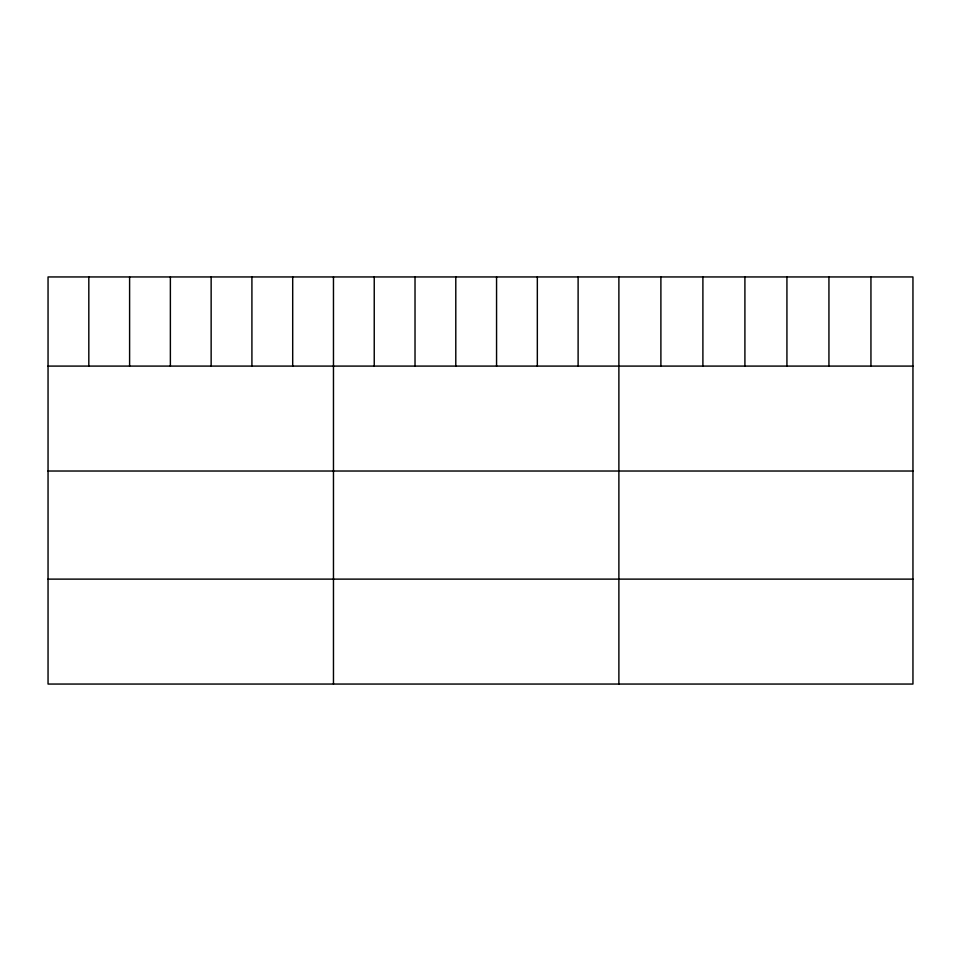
<?xml version="1.0" encoding="UTF-8"?>
<svg xmlns="http://www.w3.org/2000/svg" width="961" height="961" viewBox="0 0 961 961"><rect width="100%" height="100%" fill="white"/><g stroke="black" fill="none" stroke-linecap="round" stroke-linejoin="round"><path stroke-width="1.44" d="M912.95 366.093L912.95 684.052L48.05 684.052L48.05 276.948L912.95 276.948L912.95 366.093L48.05 366.093M48.05 471.022L912.95 471.022M48.05 579.123L912.95 579.123M870.942 276.948L870.942 366.093M828.935 276.948L828.935 366.093M786.927 276.948L786.927 366.093M744.907 276.948L744.907 366.093M702.899 276.948L702.899 366.093M660.892 276.948L660.892 366.093M618.884 276.948L618.884 684.052M578.114 276.948L578.114 366.093M537.331 276.948L537.331 366.093M496.561 276.948L496.561 366.093M455.79 276.948L455.79 366.093M415.02 276.948L415.02 366.093M374.237 276.948L374.237 366.093M333.467 276.948L333.467 684.052M292.697 276.948L292.697 366.093M251.914 276.948L251.914 366.093M211.144 276.948L211.144 366.093M170.373 276.948L170.373 366.093M129.603 276.948L129.603 366.093M88.82 276.948L88.82 366.093"/></g></svg>
